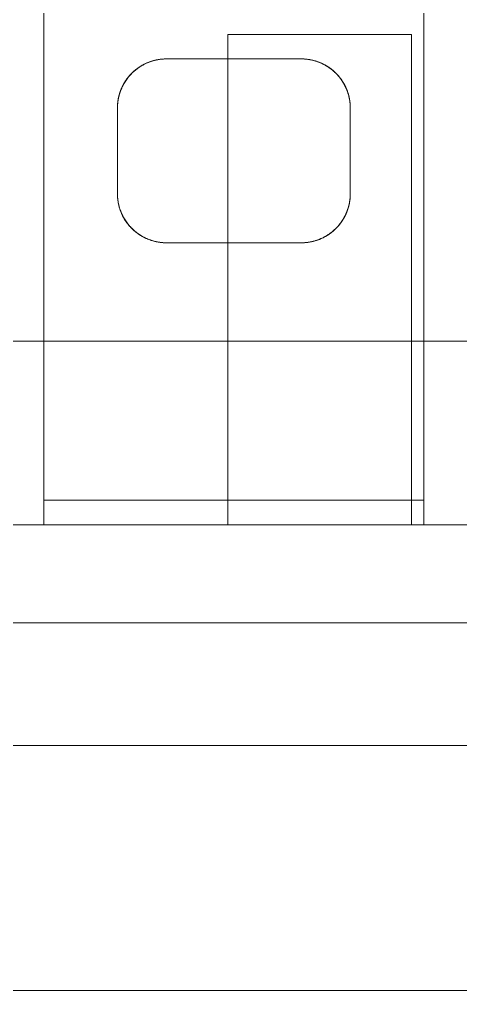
# Paper-space layout 'Presentación1' of a CAD drawing. Header units: millimetres. Extents: x 455 to 9071, y 15 to 4053.
# Drawn here: x 579.55 to 591.55, y 156.05 to 182.46 of the extents above; entities that cross this region are included whole.
import ezdxf

# ---------------------------------------------------------------- set-up
doc = ezdxf.new("R2010")
doc.units = ezdxf.units.MM
doc.layers.get('0').update_dxf_attribs({"color": 1})

psp = doc.layouts.new('Presentación1')

# ---------------------------------------------------------------- linework, layer by layer
at = {"linetype": 'Continuous', "lineweight": 15}
for p, q in [((580.215, 183.387, -2037.069), (580.215, 169.387, -2037.069)), ((580.215, 169.387, -2037.069), (580.215, 183.387, -2037.069)), ((580.215, 168.72, -2037.069), (580.215, 183.387, -2037.069)), ((590.548, 169.387, -2037.069), (590.548, 183.387, -2037.069)), ((590.548, 183.387, -2037.069), (590.548, 169.387, -2037.069)), ((590.548, 168.72, -2037.069), (590.548, 183.387, -2037.069)), ((585.215, 182.053, -2037.069), (585.215, 168.72, -2037.069)), ((590.215, 182.053, -2037.069), (585.215, 182.053, -2037.069)), ((590.215, 168.72, -2037.069), (590.215, 182.053, -2037.069)), ((587.215, 181.387, -2037.069), (583.548, 181.387, -2037.069)), ((582.215, 180.053, -2037.069), (582.215, 177.72, -2037.069)), ((582.215, 180.053, -2037.069), (582.215, 177.72, -2037.069)), ((582.215, 180.053, -2037.069), (582.215, 177.72, -2037.069)), ((582.215, 180.053, -2037.069), (582.215, 177.72, -2037.069)), ((588.548, 177.72, -2037.069), (588.548, 180.053, -2037.069)), ((588.548, 177.72, -2037.069), (588.548, 180.053, -2037.069)), ((588.548, 177.72, -2037.069), (588.548, 180.053, -2037.069)), ((588.548, 177.72, -2037.069), (588.548, 180.053, -2037.069)), ((583.548, 176.387, -2037.069), (587.215, 176.387, -2037.069)), ((687.215, 173.711, -2037.069), (567.215, 173.711, -2037.069)), ((590.548, 169.387, -2037.069), (580.215, 169.387, -2037.069)), ((580.215, 169.387, -2037.069), (580.215, 168.72, -2037.069)), ((580.215, 168.72, -2037.069), (580.215, 169.387, -2037.069)), ((590.548, 168.72, -2037.069), (590.548, 169.387, -2037.069)), ((590.548, 169.387, -2037.069), (590.548, 168.72, -2037.069)), ((578.548, 168.72, -2037.069), (585.215, 168.72, -2037.069)), ((590.548, 168.72, -2037.069), (580.215, 168.72, -2037.069)), ((585.215, 168.72, -2037.069), (580.215, 168.72, -2037.069)), ((590.215, 168.72, -2037.069), (596.882, 168.72, -2037.069)), ((590.548, 168.72, -2037.069), (590.215, 168.72, -2037.069)), ((687.215, 166.053, -2037.069), (567.215, 166.053, -2037.069)), ((687.215, 162.72, -2037.069), (567.215, 162.72, -2037.069)), ((687.215, 156.053, -2037.069), (567.215, 156.053, -2037.069))]:
    psp.add_line(p, q, dxfattribs=at)
for points, knots in [([(583.548, 181.387, -2037.069), (583.527, 181.386, -2037.069), (583.484, 181.386, -2037.069), (583.42, 181.381, -2037.069), (583.357, 181.373, -2037.069), (583.286, 181.361, -2037.069), (583.209, 181.344, -2037.069), (583.127, 181.319, -2037.069), (583.046, 181.289, -2037.069), (582.966, 181.254, -2037.069), (582.888, 181.213, -2037.069), (582.812, 181.166, -2037.069), (582.74, 181.115, -2037.069), (582.668, 181.056, -2037.069), (582.598, 180.99, -2037.069), (582.531, 180.917, -2037.069), (582.469, 180.839, -2037.069), (582.422, 180.768, -2037.069), (582.386, 180.707, -2037.069), (582.358, 180.656, -2037.069), (582.334, 180.604, -2037.069), (582.311, 180.551, -2037.069), (582.291, 180.497, -2037.069), (582.272, 180.442, -2037.069), (582.257, 180.386, -2037.069), (582.243, 180.326, -2037.069), (582.231, 180.262, -2037.069), (582.222, 180.193, -2037.069), (582.216, 180.123, -2037.069), (582.215, 180.077, -2037.069), (582.215, 180.053, -2037.069)], [0, 0, 0, 0, 0.0270872, 0.0542761, 0.0817756, 0.1093768, 0.1463604, 0.1835751, 0.221474, 0.2595878, 0.3001223, 0.3408787, 0.3822689, 0.4238543, 0.4720473, 0.5204936, 0.5696627, 0.6190551, 0.6482371, 0.6774196, 0.7067629, 0.7361058, 0.7659272, 0.7957491, 0.825726, 0.8557027, 0.8916122, 0.9275873, 0.9637602, 1, 1, 1, 1]), ([(583.548, 181.387, -2037.069), (583.543, 181.387, -2037.069), (583.508, 181.387, -2037.069), (583.443, 181.383, -2037.069), (583.354, 181.373, -2037.069), (583.265, 181.357, -2037.069), (583.179, 181.335, -2037.069), (583.096, 181.308, -2037.069), (583.016, 181.277, -2037.069), (582.938, 181.24, -2037.069), (582.861, 181.197, -2037.069), (582.786, 181.148, -2037.069), (582.712, 181.093, -2037.069), (582.643, 181.033, -2037.069), (582.574, 180.966, -2037.069), (582.508, 180.89, -2037.069), (582.446, 180.806, -2037.069), (582.391, 180.717, -2037.069), (582.349, 180.638, -2037.069), (582.319, 180.57, -2037.069), (582.297, 180.514, -2037.069), (582.277, 180.457, -2037.069), (582.26, 180.398, -2037.069), (582.246, 180.339, -2037.069), (582.234, 180.279, -2037.069), (582.225, 180.219, -2037.069), (582.217, 180.144, -2037.069), (582.216, 180.088, -2037.069), (582.215, 180.053, -2037.069)], [0, 0, 0, 0, 0.006836, 0.044526, 0.08249, 0.121293, 0.160375, 0.19802, 0.235886, 0.274398, 0.313113, 0.355867, 0.398847, 0.442478, 0.486308, 0.537813, 0.589589, 0.642149, 0.694955, 0.725872, 0.75679, 0.787885, 0.81898, 0.850615, 0.882249, 0.914064, 0.945878, 1, 1, 1, 1]), ([(583.548, 181.387, -2037.069), (583.52, 181.386, -2037.069), (583.462, 181.385, -2037.069), (583.376, 181.376, -2037.069), (583.289, 181.362, -2037.069), (583.205, 181.343, -2037.069), (583.124, 181.318, -2037.069), (583.046, 181.289, -2037.069), (582.971, 181.256, -2037.069), (582.906, 181.222, -2037.069), (582.85, 181.19, -2037.069), (582.804, 181.16, -2037.069), (582.759, 181.128, -2037.069), (582.716, 181.095, -2037.069), (582.674, 181.06, -2037.069), (582.633, 181.024, -2037.069), (582.595, 180.986, -2037.069), (582.555, 180.943, -2037.069), (582.515, 180.897, -2037.069), (582.475, 180.846, -2037.069), (582.439, 180.793, -2037.069), (582.404, 180.739, -2037.069), (582.372, 180.683, -2037.069), (582.343, 180.625, -2037.069), (582.317, 180.566, -2037.069), (582.294, 180.508, -2037.069), (582.276, 180.452, -2037.069), (582.26, 180.397, -2037.069), (582.246, 180.341, -2037.069), (582.235, 180.285, -2037.069), (582.226, 180.228, -2037.069), (582.22, 180.17, -2037.069), (582.216, 180.112, -2037.069), (582.215, 180.073, -2037.069), (582.215, 180.053, -2037.069)], [0, 0, 0, 0, 0.036113, 0.072489, 0.109676, 0.147131, 0.183107, 0.219295, 0.256088, 0.293068, 0.318434, 0.3438, 0.369361, 0.394922, 0.421031, 0.447142, 0.473414, 0.499688, 0.531752, 0.563819, 0.596123, 0.628428, 0.661428, 0.694429, 0.727647, 0.760865, 0.79039, 0.819915, 0.849583, 0.879252, 0.909363, 0.939474, 0.969737, 1, 1, 1, 1]), ([(583.548, 181.387, -2037.069), (583.52, 181.386, -2037.069), (583.465, 181.385, -2037.069), (583.381, 181.377, -2037.069), (583.298, 181.364, -2037.069), (583.217, 181.346, -2037.069), (583.136, 181.322, -2037.069), (583.057, 181.294, -2037.069), (582.979, 181.26, -2037.069), (582.903, 181.221, -2037.069), (582.831, 181.178, -2037.069), (582.768, 181.135, -2037.069), (582.715, 181.095, -2037.069), (582.67, 181.057, -2037.069), (582.626, 181.017, -2037.069), (582.585, 180.976, -2037.069), (582.545, 180.932, -2037.069), (582.508, 180.887, -2037.069), (582.472, 180.841, -2037.069), (582.439, 180.794, -2037.069), (582.409, 180.746, -2037.069), (582.38, 180.697, -2037.069), (582.354, 180.647, -2037.069), (582.33, 180.596, -2037.069), (582.308, 180.544, -2037.069), (582.289, 180.491, -2037.069), (582.271, 180.437, -2037.069), (582.254, 180.374, -2037.069), (582.238, 180.302, -2037.069), (582.225, 180.22, -2037.069), (582.217, 180.137, -2037.069), (582.216, 180.081, -2037.069), (582.215, 180.053, -2037.069)], [0, 0, 0, 0, 0.035104, 0.070451, 0.105777, 0.141335, 0.177575, 0.214032, 0.251915, 0.290003, 0.328679, 0.367534, 0.39555, 0.423565, 0.451795, 0.480026, 0.508861, 0.537698, 0.566715, 0.595732, 0.624343, 0.652953, 0.681712, 0.710471, 0.739668, 0.768865, 0.798204, 0.827542, 0.870383, 0.913331, 0.956609, 1, 1, 1, 1]), ([(588.548, 180.053, -2037.069), (588.548, 180.076, -2037.069), (588.547, 180.122, -2037.069), (588.542, 180.19, -2037.069), (588.533, 180.258, -2037.069), (588.521, 180.326, -2037.069), (588.505, 180.394, -2037.069), (588.485, 180.462, -2037.069), (588.461, 180.529, -2037.069), (588.434, 180.594, -2037.069), (588.405, 180.657, -2037.069), (588.372, 180.717, -2037.069), (588.336, 180.776, -2037.069), (588.296, 180.835, -2037.069), (588.253, 180.892, -2037.069), (588.205, 180.948, -2037.069), (588.153, 181.002, -2037.069), (588.093, 181.058, -2037.069), (588.023, 181.116, -2037.069), (587.955, 181.164, -2037.069), (587.897, 181.2, -2037.069), (587.851, 181.225, -2037.069), (587.805, 181.25, -2037.069), (587.757, 181.272, -2037.069), (587.708, 181.292, -2037.069), (587.659, 181.311, -2037.069), (587.609, 181.328, -2037.069), (587.557, 181.343, -2037.069), (587.503, 181.356, -2037.069), (587.448, 181.367, -2037.069), (587.392, 181.375, -2037.069), (587.335, 181.382, -2037.069), (587.275, 181.386, -2037.069), (587.235, 181.386, -2037.069), (587.215, 181.387, -2037.069)], [0, 0, 0, 0, 0.035373, 0.070809, 0.106434, 0.142123, 0.17855, 0.215047, 0.251755, 0.288537, 0.323141, 0.35781, 0.392686, 0.427635, 0.463466, 0.499386, 0.535594, 0.571906, 0.618057, 0.664469, 0.688108, 0.71179, 0.735604, 0.759466, 0.782532, 0.805646, 0.828912, 0.852231, 0.876189, 0.900212, 0.924435, 0.948728, 0.974322, 1, 1, 1, 1]), ([(588.548, 180.053, -2037.069), (588.548, 180.079, -2037.069), (588.547, 180.131, -2037.069), (588.54, 180.208, -2037.069), (588.529, 180.285, -2037.069), (588.514, 180.358, -2037.069), (588.496, 180.427, -2037.069), (588.475, 180.491, -2037.069), (588.451, 180.554, -2037.069), (588.424, 180.617, -2037.069), (588.393, 180.68, -2037.069), (588.358, 180.741, -2037.069), (588.319, 180.802, -2037.069), (588.281, 180.855, -2037.069), (588.244, 180.902, -2037.069), (588.209, 180.943, -2037.069), (588.171, 180.983, -2037.069), (588.132, 181.022, -2037.069), (588.091, 181.059, -2037.069), (588.047, 181.096, -2037.069), (588.001, 181.131, -2037.069), (587.943, 181.171, -2037.069), (587.873, 181.214, -2037.069), (587.789, 181.258, -2037.069), (587.713, 181.291, -2037.069), (587.651, 181.314, -2037.069), (587.589, 181.334, -2037.069), (587.511, 181.355, -2037.069), (587.431, 181.37, -2037.069), (587.366, 181.378, -2037.069), (587.316, 181.383, -2037.069), (587.266, 181.386, -2037.069), (587.232, 181.386, -2037.069), (587.215, 181.387, -2037.069)], [0, 0, 0, 0, 0.040084, 0.0802595, 0.1207118, 0.1612574, 0.195897, 0.2305966, 0.2654803, 0.3004277, 0.3361269, 0.3718993, 0.4079022, 0.4439881, 0.4702825, 0.4966127, 0.5230554, 0.5495376, 0.5764918, 0.603495, 0.6306482, 0.6578562, 0.7006178, 0.7436322, 0.7875099, 0.8096, 0.8317329, 0.8729141, 0.9144194, 0.935692, 0.9570123, 0.9784808, 1, 1, 1, 1]), ([(588.548, 180.053, -2037.069), (588.548, 180.078, -2037.069), (588.547, 180.126, -2037.069), (588.541, 180.199, -2037.069), (588.531, 180.272, -2037.069), (588.517, 180.342, -2037.069), (588.501, 180.409, -2037.069), (588.481, 180.474, -2037.069), (588.458, 180.537, -2037.069), (588.431, 180.601, -2037.069), (588.401, 180.663, -2037.069), (588.367, 180.725, -2037.069), (588.33, 180.786, -2037.069), (588.292, 180.84, -2037.069), (588.255, 180.888, -2037.069), (588.221, 180.93, -2037.069), (588.184, 180.97, -2037.069), (588.144, 181.01, -2037.069), (588.103, 181.049, -2037.069), (588.059, 181.086, -2037.069), (588.012, 181.122, -2037.069), (587.956, 181.163, -2037.069), (587.887, 181.206, -2037.069), (587.803, 181.251, -2037.069), (587.729, 181.284, -2037.069), (587.668, 181.308, -2037.069), (587.621, 181.324, -2037.069), (587.573, 181.338, -2037.069), (587.525, 181.35, -2037.069), (587.477, 181.361, -2037.069), (587.427, 181.37, -2037.069), (587.376, 181.377, -2037.069), (587.324, 181.383, -2037.069), (587.271, 181.386, -2037.069), (587.235, 181.387, -2037.069), (587.216, 181.387, -2037.069), (587.215, 181.387, -2037.069)], [0, 0, 0, 0, 0.037763, 0.075603, 0.113668, 0.15181, 0.186615, 0.221477, 0.256518, 0.29162, 0.327442, 0.363334, 0.399446, 0.435634, 0.462442, 0.489284, 0.516239, 0.543232, 0.570699, 0.598214, 0.625882, 0.653607, 0.695877, 0.73839, 0.781735, 0.803555, 0.825419, 0.846546, 0.867716, 0.889028, 0.910387, 0.932323, 0.954317, 0.976488, 0.998718, 1, 1, 1, 1]), ([(588.548, 180.053, -2037.069), (588.548, 180.076, -2037.069), (588.547, 180.121, -2037.069), (588.542, 180.189, -2037.069), (588.533, 180.256, -2037.069), (588.521, 180.323, -2037.069), (588.506, 180.39, -2037.069), (588.486, 180.457, -2037.069), (588.463, 180.523, -2037.069), (588.437, 180.588, -2037.069), (588.408, 180.651, -2037.069), (588.375, 180.712, -2037.069), (588.339, 180.772, -2037.069), (588.299, 180.831, -2037.069), (588.255, 180.888, -2037.069), (588.208, 180.945, -2037.069), (588.156, 180.999, -2037.069), (588.095, 181.056, -2037.069), (588.026, 181.113, -2037.069), (587.958, 181.161, -2037.069), (587.901, 181.197, -2037.069), (587.856, 181.223, -2037.069), (587.81, 181.247, -2037.069), (587.752, 181.274, -2037.069), (587.682, 181.303, -2037.069), (587.598, 181.332, -2037.069), (587.51, 181.355, -2037.069), (587.432, 181.369, -2037.069), (587.368, 181.378, -2037.069), (587.318, 181.383, -2037.069), (587.266, 181.386, -2037.069), (587.232, 181.386, -2037.069), (587.215, 181.387, -2037.069)], [0, 0, 0, 0, 0.034981, 0.070021, 0.105242, 0.140523, 0.176496, 0.212533, 0.248767, 0.285068, 0.320205, 0.355407, 0.390813, 0.426292, 0.462645, 0.499086, 0.535813, 0.572644, 0.618453, 0.66451, 0.687958, 0.711446, 0.735062, 0.758725, 0.796952, 0.835412, 0.874663, 0.914214, 0.935526, 0.95689, 0.978418, 1, 1, 1, 1]), ([(582.215, 177.72, -2037.069), (582.216, 177.69, -2037.069), (582.217, 177.631, -2037.069), (582.226, 177.542, -2037.069), (582.241, 177.453, -2037.069), (582.26, 177.374, -2037.069), (582.281, 177.304, -2037.069), (582.302, 177.244, -2037.069), (582.327, 177.185, -2037.069), (582.354, 177.126, -2037.069), (582.385, 177.067, -2037.069), (582.419, 177.009, -2037.069), (582.457, 176.953, -2037.069), (582.496, 176.9, -2037.069), (582.536, 176.851, -2037.069), (582.577, 176.806, -2037.069), (582.62, 176.763, -2037.069), (582.665, 176.72, -2037.069), (582.714, 176.679, -2037.069), (582.765, 176.64, -2037.069), (582.819, 176.603, -2037.069), (582.871, 176.571, -2037.069), (582.923, 176.542, -2037.069), (582.973, 176.517, -2037.069), (583.024, 176.494, -2037.069), (583.077, 176.472, -2037.069), (583.132, 176.453, -2037.069), (583.188, 176.436, -2037.069), (583.245, 176.421, -2037.069), (583.304, 176.409, -2037.069), (583.364, 176.399, -2037.069), (583.425, 176.392, -2037.069), (583.486, 176.387, -2037.069), (583.528, 176.387, -2037.069), (583.548, 176.387, -2037.069)], [0, 0, 0, 0, 0.045325, 0.090807, 0.136782, 0.18293, 0.214656, 0.246442, 0.278413, 0.310449, 0.343242, 0.37611, 0.409208, 0.442387, 0.471364, 0.500397, 0.529612, 0.558889, 0.588913, 0.619007, 0.64933, 0.679732, 0.705344, 0.731005, 0.756821, 0.782693, 0.809189, 0.835745, 0.862486, 0.889292, 0.916789, 0.944358, 0.972143, 1, 1, 1, 1]), ([(582.215, 177.72, -2037.069), (582.215, 177.7, -2037.069), (582.216, 177.66, -2037.069), (582.22, 177.599, -2037.069), (582.227, 177.539, -2037.069), (582.237, 177.478, -2037.069), (582.249, 177.417, -2037.069), (582.265, 177.356, -2037.069), (582.284, 177.295, -2037.069), (582.305, 177.236, -2037.069), (582.33, 177.178, -2037.069), (582.356, 177.121, -2037.069), (582.386, 177.066, -2037.069), (582.419, 177.011, -2037.069), (582.455, 176.957, -2037.069), (582.494, 176.903, -2037.069), (582.536, 176.852, -2037.069), (582.579, 176.804, -2037.069), (582.623, 176.76, -2037.069), (582.666, 176.719, -2037.069), (582.712, 176.681, -2037.069), (582.761, 176.643, -2037.069), (582.812, 176.608, -2037.069), (582.865, 176.574, -2037.069), (582.921, 176.543, -2037.069), (582.975, 176.516, -2037.069), (583.028, 176.492, -2037.069), (583.079, 176.472, -2037.069), (583.131, 176.453, -2037.069), (583.184, 176.437, -2037.069), (583.239, 176.423, -2037.069), (583.295, 176.411, -2037.069), (583.351, 176.401, -2037.069), (583.413, 176.393, -2037.069), (583.478, 176.388, -2037.069), (583.525, 176.387, -2037.069), (583.548, 176.387, -2037.069)], [0, 0, 0, 0, 0.0308406, 0.0617305, 0.0927709, 0.1238629, 0.1555534, 0.1873005, 0.2192241, 0.2512091, 0.2820502, 0.3129496, 0.3440299, 0.3751732, 0.4070559, 0.4390117, 0.471193, 0.5034549, 0.531553, 0.5597073, 0.5880373, 0.6164285, 0.6455385, 0.6747183, 0.704116, 0.7335913, 0.7584964, 0.7834514, 0.8085532, 0.8337073, 0.8594549, 0.8852582, 0.9112349, 0.9372727, 0.968584, 1, 1, 1, 1]), ([(582.215, 177.72, -2037.069), (582.215, 177.7, -2037.069), (582.216, 177.661, -2037.069), (582.22, 177.602, -2037.069), (582.226, 177.542, -2037.069), (582.236, 177.483, -2037.069), (582.248, 177.423, -2037.069), (582.263, 177.363, -2037.069), (582.281, 177.303, -2037.069), (582.302, 177.245, -2037.069), (582.325, 177.188, -2037.069), (582.351, 177.133, -2037.069), (582.379, 177.078, -2037.069), (582.411, 177.024, -2037.069), (582.445, 176.97, -2037.069), (582.483, 176.918, -2037.069), (582.523, 176.867, -2037.069), (582.565, 176.819, -2037.069), (582.607, 176.775, -2037.069), (582.649, 176.735, -2037.069), (582.694, 176.696, -2037.069), (582.741, 176.659, -2037.069), (582.79, 176.623, -2037.069), (582.841, 176.589, -2037.069), (582.895, 176.557, -2037.069), (582.948, 176.529, -2037.069), (583, 176.504, -2037.069), (583.05, 176.483, -2037.069), (583.102, 176.463, -2037.069), (583.155, 176.446, -2037.069), (583.209, 176.43, -2037.069), (583.265, 176.417, -2037.069), (583.321, 176.406, -2037.069), (583.387, 176.396, -2037.069), (583.463, 176.388, -2037.069), (583.52, 176.387, -2037.069), (583.548, 176.387, -2037.069)], [0, 0, 0, 0, 0.030054, 0.060156, 0.090404, 0.120703, 0.151583, 0.182518, 0.213624, 0.24479, 0.274845, 0.304955, 0.335241, 0.365586, 0.396637, 0.427758, 0.459092, 0.4905, 0.518199, 0.545951, 0.57387, 0.601848, 0.630502, 0.659221, 0.688142, 0.717134, 0.742269, 0.767451, 0.792779, 0.818157, 0.844109, 0.870116, 0.89629, 0.922522, 0.961168, 1, 1, 1, 1]), ([(582.215, 177.72, -2037.069), (582.216, 177.69, -2037.069), (582.217, 177.629, -2037.069), (582.227, 177.537, -2037.069), (582.242, 177.446, -2037.069), (582.262, 177.365, -2037.069), (582.284, 177.295, -2037.069), (582.305, 177.237, -2037.069), (582.329, 177.179, -2037.069), (582.357, 177.121, -2037.069), (582.387, 177.064, -2037.069), (582.421, 177.007, -2037.069), (582.458, 176.952, -2037.069), (582.496, 176.9, -2037.069), (582.535, 176.852, -2037.069), (582.575, 176.808, -2037.069), (582.617, 176.765, -2037.069), (582.662, 176.724, -2037.069), (582.709, 176.684, -2037.069), (582.759, 176.645, -2037.069), (582.81, 176.609, -2037.069), (582.862, 176.576, -2037.069), (582.912, 176.548, -2037.069), (582.962, 176.522, -2037.069), (583.013, 176.499, -2037.069), (583.065, 176.477, -2037.069), (583.119, 176.457, -2037.069), (583.174, 176.44, -2037.069), (583.231, 176.425, -2037.069), (583.29, 176.411, -2037.069), (583.352, 176.401, -2037.069), (583.417, 176.393, -2037.069), (583.482, 176.388, -2037.069), (583.526, 176.387, -2037.069), (583.548, 176.387, -2037.069)], [0, 0, 0, 0, 0.0462556, 0.0926874, 0.1396723, 0.1868514, 0.2177893, 0.2487854, 0.2799631, 0.3112033, 0.3431804, 0.3752286, 0.4075006, 0.4398491, 0.4681871, 0.4965804, 0.5251447, 0.5537692, 0.5830912, 0.6124816, 0.6420809, 0.6717529, 0.6973548, 0.7230043, 0.7488062, 0.774657, 0.801105, 0.8276108, 0.8542901, 0.8810283, 0.9105632, 0.9401787, 0.970047, 1, 1, 1, 1]), ([(587.215, 176.387, -2037.069), (587.244, 176.387, -2037.069), (587.303, 176.388, -2037.069), (587.395, 176.398, -2037.069), (587.49, 176.414, -2037.069), (587.588, 176.438, -2037.069), (587.684, 176.47, -2037.069), (587.777, 176.51, -2037.069), (587.867, 176.555, -2037.069), (587.952, 176.608, -2037.069), (588.034, 176.666, -2037.069), (588.112, 176.732, -2037.069), (588.185, 176.804, -2037.069), (588.254, 176.882, -2037.069), (588.316, 176.965, -2037.069), (588.362, 177.039, -2037.069), (588.396, 177.101, -2037.069), (588.421, 177.15, -2037.069), (588.443, 177.2, -2037.069), (588.464, 177.251, -2037.069), (588.482, 177.303, -2037.069), (588.498, 177.356, -2037.069), (588.512, 177.409, -2037.069), (588.524, 177.466, -2037.069), (588.535, 177.527, -2037.069), (588.543, 177.591, -2037.069), (588.547, 177.655, -2037.069), (588.548, 177.698, -2037.069), (588.548, 177.72, -2037.069)], [0, 0, 0, 0, 0.03956, 0.0793344, 0.1242558, 0.1694826, 0.215658, 0.2621492, 0.3080862, 0.3543131, 0.4014247, 0.448824, 0.4980044, 0.547483, 0.5978544, 0.648515, 0.6755889, 0.7026636, 0.7298993, 0.7571358, 0.7848586, 0.8125813, 0.8404625, 0.8683443, 0.9011051, 0.9339279, 0.9669334, 1, 1, 1, 1]), ([(587.215, 176.387, -2037.069), (587.238, 176.387, -2037.069), (587.284, 176.388, -2037.069), (587.353, 176.393, -2037.069), (587.421, 176.402, -2037.069), (587.5, 176.416, -2037.069), (587.587, 176.438, -2037.069), (587.682, 176.47, -2037.069), (587.775, 176.509, -2037.069), (587.865, 176.554, -2037.069), (587.951, 176.607, -2037.069), (588.033, 176.665, -2037.069), (588.111, 176.73, -2037.069), (588.184, 176.802, -2037.069), (588.252, 176.88, -2037.069), (588.315, 176.964, -2037.069), (588.371, 177.053, -2037.069), (588.412, 177.131, -2037.069), (588.442, 177.197, -2037.069), (588.463, 177.249, -2037.069), (588.481, 177.301, -2037.069), (588.498, 177.355, -2037.069), (588.512, 177.409, -2037.069), (588.524, 177.464, -2037.069), (588.534, 177.519, -2037.069), (588.542, 177.581, -2037.069), (588.547, 177.648, -2037.069), (588.548, 177.696, -2037.069), (588.548, 177.72, -2037.069)], [0, 0, 0, 0, 0.0308502, 0.0617997, 0.0930588, 0.1244197, 0.1693592, 0.2146008, 0.2607633, 0.3072344, 0.3537776, 0.4006115, 0.4483246, 0.4963245, 0.5465878, 0.5971544, 0.6486269, 0.7003928, 0.7281586, 0.7559246, 0.7838572, 0.8117899, 0.8402251, 0.8686602, 0.8972597, 0.9258598, 0.9628869, 1, 1, 1, 1]), ([(587.215, 176.387, -2037.069), (587.236, 176.387, -2037.069), (587.278, 176.388, -2037.069), (587.341, 176.392, -2037.069), (587.404, 176.4, -2037.069), (587.48, 176.412, -2037.069), (587.567, 176.433, -2037.069), (587.665, 176.463, -2037.069), (587.761, 176.502, -2037.069), (587.853, 176.548, -2037.069), (587.942, 176.601, -2037.069), (588.026, 176.66, -2037.069), (588.105, 176.726, -2037.069), (588.18, 176.798, -2037.069), (588.25, 176.877, -2037.069), (588.313, 176.961, -2037.069), (588.37, 177.05, -2037.069), (588.411, 177.129, -2037.069), (588.441, 177.195, -2037.069), (588.462, 177.246, -2037.069), (588.48, 177.298, -2037.069), (588.497, 177.351, -2037.069), (588.511, 177.404, -2037.069), (588.523, 177.459, -2037.069), (588.533, 177.514, -2037.069), (588.541, 177.576, -2037.069), (588.547, 177.644, -2037.069), (588.548, 177.695, -2037.069), (588.548, 177.72, -2037.069)], [0, 0, 0, 0, 0.028571, 0.057217, 0.08609, 0.115041, 0.161429, 0.208131, 0.255809, 0.303813, 0.351303, 0.3991, 0.447827, 0.496862, 0.547189, 0.597826, 0.649405, 0.701291, 0.728599, 0.755906, 0.78338, 0.810855, 0.838833, 0.866812, 0.894956, 0.923099, 0.961499, 1, 1, 1, 1]), ([(587.215, 176.387, -2037.069), (587.243, 176.387, -2037.069), (587.298, 176.388, -2037.069), (587.387, 176.397, -2037.069), (587.482, 176.412, -2037.069), (587.582, 176.437, -2037.069), (587.681, 176.469, -2037.069), (587.777, 176.509, -2037.069), (587.868, 176.556, -2037.069), (587.956, 176.61, -2037.069), (588.039, 176.67, -2037.069), (588.118, 176.737, -2037.069), (588.192, 176.811, -2037.069), (588.26, 176.89, -2037.069), (588.322, 176.975, -2037.069), (588.369, 177.05, -2037.069), (588.403, 177.113, -2037.069), (588.434, 177.179, -2037.069), (588.462, 177.246, -2037.069), (588.486, 177.315, -2037.069), (588.501, 177.368, -2037.069), (588.515, 177.421, -2037.069), (588.527, 177.477, -2037.069), (588.536, 177.536, -2037.069), (588.543, 177.597, -2037.069), (588.548, 177.658, -2037.069), (588.548, 177.699, -2037.069), (588.548, 177.72, -2037.069)], [0, 0, 0, 0, 0.037637, 0.075447, 0.121842, 0.168556, 0.216261, 0.2643, 0.311412, 0.35883, 0.407184, 0.455847, 0.505449, 0.555362, 0.606207, 0.657358, 0.684173, 0.710989, 0.764936, 0.79241, 0.819883, 0.847517, 0.875152, 0.906227, 0.937357, 0.968652, 1, 1, 1, 1])]:
    psp.add_open_spline(points, degree=3, knots=knots, dxfattribs=at)

doc.saveas('drawing.dxf')
